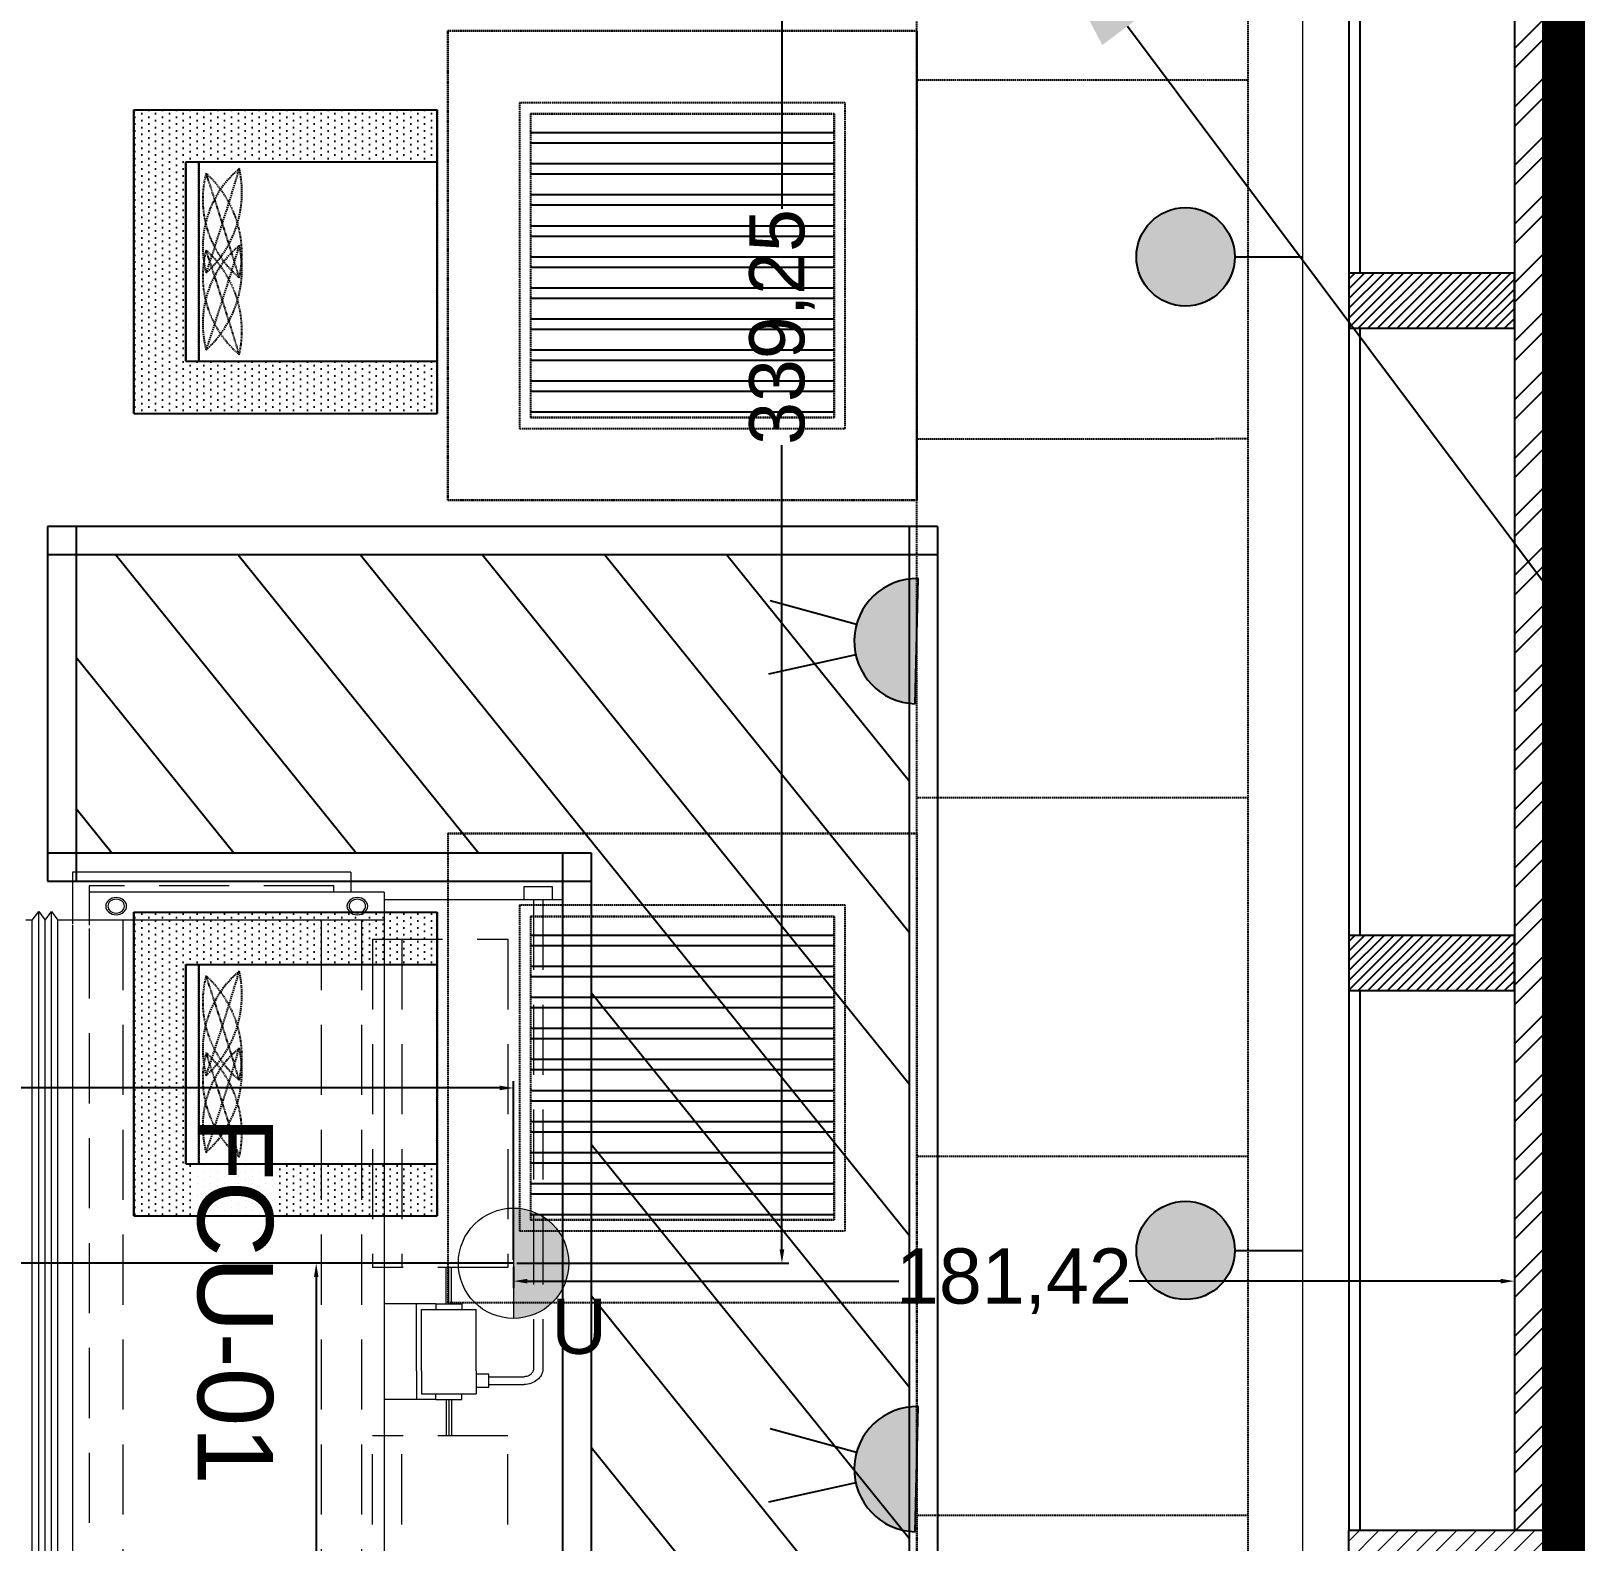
# Model space of a CAD drawing. Extents: x -2975 to 7327, y -1166 to 1029.
# Drawn here: x 906.1 to 1186, y -659.2 to -385.6 of the extents above; entities that cross this region are included whole.
import ezdxf
from ezdxf import colors
from ezdxf.entities.mleader import LeaderData, LeaderLine
from ezdxf.math import Vec2, Vec3

# ---------------------------------------------------------------- set-up
doc = ezdxf.new("R2010")
doc.units = 0
doc.header["$PDMODE"] = 34
for name, pattern in [('13032-XHV-L02-550$0$HIDDEN', [190, 127, -63]), ('XR-Mince$0$Anchor Stor (Ground Floor Plan ) Xref$2$Retail Building ( Ground Floor ) Xref$0$HIDDEN', [0.375, 0.25, -0.125]), ('XR-Mince$0$D2-03-04 PLAN$0$DASHDOT2', [12.7, 6.35, -3.175, 0, -3.175]), ('XR-Mince$0$LOWER LEVEL GROUND FLOOR$0$DASHDOT', [25.4, 12.7, -6.35, 0, -6.35])]:
    doc.linetypes.add(name, pattern=pattern)
for name, color, linetype, lineweight in [('13032-XHV-L02-550$0$H-EQPM', 231, 'Continuous', 20), ('13032-XHV-L02-550$0$H-EQPM-HIDE', 54, '13032-XHV-L02-550$0$HIDDEN', 5), ('E-L-TEXT', 7, 'Continuous', 13), ('H', 7, 'Continuous', 13), ('XR-Mince$0$A-PL-WALL', 8, 'Continuous', 0), ('XR-Mince$0$beam', 8, 'Continuous', 9)]:
    doc.layers.add(name, color=color, linetype=linetype, lineweight=lineweight)
for name, color, linetype in [('E-TEXT-LIGHTING', 7, 'Continuous'), ('fire fighting', 1, 'Continuous'), ('HVAC Duct', 5, 'Continuous'), ('M-FIRE FIGHTING-1.5 INCH', 1, 'Continuous'), ('M-FIRE FIGHTING-2 INCH', 1, 'Continuous'), ('M-HVAC-BLUE', 5, 'Continuous'), ('XR-Mince$0$004-002-APC-LVL-02-ZONE08$0$A-COLS', 8, 'Continuous'), ('XR-Mince$0$ceiling', 149, 'Continuous'), ('XR-Mince$0$D2-03-04 PLAN$0$A-SECT-004L', 8, 'Continuous'), ('XR-Mince$0$fur dashed', 15, 'XR-Mince$0$Anchor Stor (Ground Floor Plan ) Xref$2$Retail Building ( Ground Floor ) Xref$0$HIDDEN'), ('XR-Mince$0$hatch-wall', 8, 'Continuous'), ('XR-Mince$0$lease line', 8, 'Continuous'), ('XR-Mince$0$metal new', 8, 'Continuous'), ('XR-Mince$0$power', 6, 'Continuous')]:
    doc.layers.add(name, color=color, linetype=linetype)
doc.styles.get("Standard").update_dxf_attribs({"font": 'arial.ttf'})
doc.styles.add('XR-Mince$0$Standard', font='arial.ttf')
doc.dimstyles.new('ISO-25', dxfattribs={"dimtxt": 10, "dimasz": 2.5, "dimexe": 1.25, "dimexo": 0.625, "dimtad": 0, "dimtxsty": 'Standard', "dimcen": 2.5, "dimadec": 0, "dimazin": 0, "dimtfac": 1, "dimtix": 1, "dimtmove": 0, "dimatfit": 3, "dimfxl": 1, "dimarcsym": 0})
pattern_1 = [(45, (8569.7315, 20731.4202), (-0.883883476, 0.883883476), [])]
pattern_2 = [(45, (8569.7314, 20611.4202), (-0.883883476, 0.883883476), [])]

# ---------------------------------------------------------------- blocks, each defined once
blk = doc.blocks.new('XR-Mince$0$ghgghjhgj')
at = {"layer": 'XR-Mince$0$fur dashed', "linetype": 'Continuous', "extrusion": (2.0489e-12, -6.47408e-06, 1)}
h = blk.add_hatch(dxfattribs=at)
h.set_pattern_fill('DOTS', color=256, scale=20)
h.set_pattern_definition([(0, (0, 0), (0.625, 1.25), [0, -1.25])])
h.paths.add_polyline_path([(-5542.07, -7423.43), (-5597.07, -7423.43), (-5597.07, -7378.36), (-5587.64, -7378.45), (-5587.64, -7414), (-5551.5, -7414), (-5551.5, -7378.8), (-5542.07, -7378.89)])
h.paths.add_polyline_path([(-5542.07, -7368.43), (-5542.07, -7378.89), (-5551.5, -7378.8), (-5551.5, -7368.43)])
h.paths.add_polyline_path([(-5587.64, -7368.43), (-5587.64, -7378.45), (-5597.07, -7378.36), (-5597.07, -7368.43)])
at = {"layer": 'XR-Mince$0$fur dashed', "ltscale": 2500, "extrusion": (2.0489e-12, -6.47408e-06, 1)}
for p, q in [((-5542.07, -7368.42, 5.05), (-5597.07, -7368.42, 5.05)), ((-5597.07, -7423.42, 5.05), (-5597.07, -7368.42, 5.05)), ((-5587.64, -7413.99, 5.05), (-5587.64, -7368.42, 5.05)), ((-5551.5, -7413.99, 5.05), (-5551.5, -7368.42, 5.05)), ((-5542.07, -7423.42, 5.05), (-5542.07, -7368.42, 5.05)), ((-5551.5, -7413.99, 5.05), (-5587.64, -7413.99, 5.05)), ((-5542.07, -7423.42, 5.05), (-5597.07, -7423.42, 5.05))]:
    blk.add_line(p, q, dxfattribs=at)
at = {"layer": 'XR-Mince$0$fur dashed', "extrusion": (2.0489e-12, -6.47408e-06, 1)}
blk.add_line((-5551.5, -7411.63, 5.05), (-5587.64, -7411.63, 5.05), dxfattribs=at)
at = {"layer": 'XR-Mince$0$fur dashed', "ltscale": 0.02, "extrusion": (2.0489e-12, -6.47408e-06, 1)}
for centre, radius, start, end in [((-5570.97, -7423.45, 5.09), 19.63, 77.3046, 138.0103), ((-5557.04, -7423.45, 5.09), 19.63, 77.3046, 138.0103), ((-5580.84, -7392.45, 5.09), 18.48, 255.1859, 320.129), ((-5406.76, -7939.32, 5.09), 558.4, 106.6394, 108.6755), ((-5566.91, -7392.45, 5.09), 18.48, 255.1859, 320.129), ((-5392.83, -7939.32, 5.09), 558.4, 106.6394, 108.6755)]:
    blk.add_arc(centre, radius, start, end, dxfattribs=at)
blk = doc.blocks.new('XR-Mince$0$fur')
at = {"layer": 'XR-Mince$0$fur dashed'}
h = blk.add_hatch(dxfattribs=at)
h.set_pattern_fill('ANSI32', color=256, scale=15, angle=135)
h.set_pattern_definition([(180, (-10036.6535, -14417.815), (-9e-16, -5.625), []), (180, (-10038.5285, -14415.94), (-9e-16, -5.625), [])])
h.paths.add_polyline_path([(-12573.02, -21547.07), (-12518.02, -21547.07), (-12518.02, -21492.07), (-12573.02, -21492.07)])
h = blk.add_hatch(dxfattribs=at)
h.set_pattern_fill('ANSI32', color=256, scale=15, angle=135)
h.set_pattern_definition([(180, (-10036.6535, -14563.213), (-9e-16, -5.625), []), (180, (-10038.5285, -14561.338), (-9e-16, -5.625), [])])
h.paths.add_polyline_path([(-12573.02, -21692.47), (-12518.02, -21692.47), (-12518.02, -21637.47), (-12573.02, -21637.47)])
at = {"layer": 'XR-Mince$0$fur dashed', "extrusion": (-4.015e-13, 6.47408e-06, 1)}
for p, q in [((-12503.02, -22122.59), (-12503.02, -21160.94)), ((-12503.02, -22122.59), (-12503.02, -21160.94)), ((-12588.01, -21562.07, 0), (-12588.01, -21477.07, 0)), ((-12588.01, -21562.07, 0), (-12588.01, -21477.07, 0)), ((-12588.01, -21477.07, 0), (-12588.01, -21562.07, 0)), ((-12503.01, -21477.07, 0), (-12588.01, -21477.07, 0)), ((-12588.01, -21562.07, 0), (-12588.01, -21477.07, 0)), ((-12588.01, -21562.07, 0), (-12588.01, -21477.07, 0)), ((-12588.01, -21477.07, 0), (-12588.01, -21562.07, 0)), ((-12503.01, -21477.07, 0), (-12588.01, -21477.07, 0)), ((-12588.01, -21562.08, 0), (-12588.01, -21477.08, 0)), ((-12588.01, -21477.08, 0), (-12588.01, -21562.08, 0)), ((-12588.01, -21477.08, 0), (-12503.01, -21477.08, 0)), ((-12588.01, -21562.08, 0), (-12588.01, -21477.08, 0)), ((-12588.01, -21477.08, 0), (-12588.01, -21562.08, 0)), ((-12588.01, -21477.08, 0), (-12503.01, -21477.08, 0)), ((-12503.01, -21562.07, 0), (-12503.01, -21477.07, 0)), ((-12503.01, -21562.07, 0), (-12503.01, -21477.07, 0)), ((-12503.01, -21477.07, 0), (-12503.01, -21562.07, 0)), ((-12503.01, -21562.07, 0), (-12503.01, -21477.07, 0)), ((-12503.01, -21562.07, 0), (-12503.01, -21477.07, 0)), ((-12503.01, -21477.07, 0), (-12503.01, -21562.07, 0)), ((-12503.01, -21477.08, 0), (-12503.01, -21562.08, 0)), ((-12503.01, -21562.08, 0), (-12503.01, -21477.08, 0)), ((-12503.01, -21477.08, 0), (-12503.01, -21562.08, 0)), ((-12503.01, -21477.08, 0), (-12503.01, -21562.08, 0)), ((-12503.01, -21562.08, 0), (-12503.01, -21477.08, 0)), ((-12503.01, -21477.08, 0), (-12503.01, -21562.08, 0)), ((-12573.01, -21492.08, 0), (-12518.01, -21492.08, 0)), ((-12573.01, -21492.08, 0), (-12573.01, -21547.08, 0)), ((-12573.01, -21492.08, 0), (-12518.01, -21492.08, 0)), ((-12573.01, -21492.08, 0), (-12573.01, -21547.08, 0)), ((-12518.01, -21492.08, 0), (-12518.01, -21547.08, 0)), ((-12518.01, -21492.08, 0), (-12518.01, -21547.08, 0)), ((-12518.01, -21547.08, 0), (-12573.01, -21547.08, 0)), ((-12518.01, -21547.08, 0), (-12573.01, -21547.08, 0)), ((-12503.01, -21562.08, 0), (-12588.01, -21562.08, 0)), ((-12503.01, -21562.08, 0), (-12588.01, -21562.08, 0)), ((-12588.02, -21622.47, 0), (-12588.02, -21707.47, 0)), ((-12588.02, -21622.47, 0), (-12588.02, -21707.47, 0)), ((-12588.02, -21622.48, 0), (-12503.02, -21622.48, 0)), ((-12588.02, -21622.48, 0), (-12503.02, -21622.48, 0)), ((-12503.02, -21622.47, 0), (-12503.02, -21707.47, 0)), ((-12503.02, -21622.47, 0), (-12503.02, -21707.47, 0)), ((-12573.02, -21637.48, 0), (-12518.02, -21637.48, 0)), ((-12573.02, -21637.48, 0), (-12573.02, -21692.48, 0)), ((-12573.02, -21637.48, 0), (-12518.02, -21637.48, 0)), ((-12573.02, -21637.48, 0), (-12573.02, -21692.48, 0)), ((-12518.02, -21637.48, 0), (-12518.02, -21692.48, 0)), ((-12518.02, -21637.48, 0), (-12518.02, -21692.48, 0)), ((-12503.02, -21767.47, 0), (-12503.02, -21682.47, 0)), ((-12503.02, -21767.47, 0), (-12503.02, -21682.47, 0)), ((-12503.02, -21682.48, 0), (-12503.02, -21767.48, 0)), ((-12503.02, -21767.48, 0), (-12503.02, -21682.48, 0)), ((-12503.02, -21682.48, 0), (-12503.02, -21767.48, 0)), ((-12503.02, -21682.48, 0), (-12503.02, -21767.48, 0)), ((-12503.02, -21767.48, 0), (-12503.02, -21682.48, 0)), ((-12503.02, -21682.48, 0), (-12503.02, -21767.48, 0)), ((-12518.02, -21692.48, 0), (-12573.02, -21692.48, 0)), ((-12518.02, -21692.48, 0), (-12573.02, -21692.48, 0)), ((-12503.02, -21707.48, 0), (-12588.02, -21707.48, 0)), ((-12503.02, -21707.48, 0), (-12588.02, -21707.48, 0))]:
    blk.add_line(p, q, dxfattribs=at)
at = {"layer": 'XR-Mince$0$fur dashed'}
for p, q in [((-12443.02, -21160.94), (-12443.02, -22122.59)), ((-12502.91, -21485.95, 0), (-12442.92, -21485.94, 0)), ((-12575.01, -21490.08, 0), (-12575.01, -21549.08, 0)), ((-12516.01, -21490.08, 0), (-12575.01, -21490.08, 0)), ((-12516.01, -21549.08, 0), (-12516.01, -21490.08, 0)), ((-12573.01, -21492.08, 0), (-12573.01, -21547.08, 0)), ((-12518.01, -21492.08, 0), (-12573.01, -21492.08, 0)), ((-12518.01, -21547.08, 0), (-12518.01, -21492.08, 0)), ((-12573.01, -21547.08, 0), (-12518.01, -21547.08, 0)), ((-12575.01, -21549.08, 0), (-12516.01, -21549.08, 0)), ((-12502.9, -21550.95, 0), (-12442.9, -21550.94, 0)), ((-12502.88, -21615.95, 0), (-12442.88, -21615.94, 0)), ((-12575.02, -21635.48, 0), (-12575.02, -21694.48, 0)), ((-12516.02, -21635.48, 0), (-12575.02, -21635.48, 0)), ((-12516.02, -21694.48, 0), (-12516.02, -21635.48, 0)), ((-12573.02, -21637.48, 0), (-12573.02, -21692.48, 0)), ((-12518.02, -21637.48, 0), (-12573.02, -21637.48, 0)), ((-12518.02, -21692.48, 0), (-12518.02, -21637.48, 0)), ((-12502.86, -21680.95, 0), (-12442.86, -21680.94, 0)), ((-12573.02, -21692.48, 0), (-12518.02, -21692.48, 0)), ((-12575.02, -21694.48, 0), (-12516.02, -21694.48, 0)), ((-12502.84, -21745.95, 0), (-12442.85, -21745.94, 0))]:
    blk.add_line(p, q, dxfattribs=at)
at = {"layer": 'XR-Mince$0$fur dashed', "extrusion": (-6.47408e-06, 0, 1)}
for p, q in [((-12503.01, -21477.07, 0), (-12588.01, -21477.07, 0)), ((-12588.01, -21562.07, 0), (-12588.01, -21477.07, 0)), ((-12588.01, -21477.07, 0), (-12503.01, -21477.07, 0)), ((-12503.01, -21477.07, 0), (-12588.01, -21477.07, 0)), ((-12588.01, -21562.07, 0), (-12588.01, -21477.07, 0)), ((-12588.01, -21477.07, 0), (-12503.01, -21477.07, 0)), ((-12503.01, -21477.07, 0), (-12503.01, -21562.07, 0)), ((-12503.01, -21477.07, 0), (-12503.01, -21562.07, 0)), ((-12644.93, -21491.36, 0), (-12589.93, -21491.36, 0)), ((-12644.93, -21491.36, 0), (-12644.93, -21546.36, 0)), ((-12644.93, -21491.36, 0), (-12589.93, -21491.36, 0)), ((-12644.93, -21491.36, 0), (-12644.93, -21546.36, 0)), ((-12589.93, -21491.36, 0), (-12589.93, -21546.36, 0)), ((-12589.93, -21491.36, 0), (-12589.93, -21546.36, 0)), ((-12635.5, -21500.78, 0), (-12635.5, -21536.93, 0)), ((-12635.5, -21500.78, 0), (-12589.93, -21500.78, 0)), ((-12635.5, -21500.78, 0), (-12635.5, -21536.93, 0)), ((-12635.5, -21500.78, 0), (-12589.93, -21500.78, 0)), ((-12633.14, -21500.78, 0), (-12633.14, -21536.93, 0)), ((-12633.14, -21500.78, 0), (-12633.14, -21536.93, 0)), ((-12635.5, -21536.93, 0), (-12589.93, -21536.93, 0)), ((-12635.5, -21536.93, 0), (-12589.93, -21536.93, 0)), ((-12644.93, -21546.36, 0), (-12589.93, -21546.36, 0)), ((-12644.93, -21546.36, 0), (-12589.93, -21546.36, 0)), ((-12503.02, -21562.07, 0), (-12588.02, -21562.07, 0)), ((-12503.02, -21562.07, 0), (-12588.02, -21562.07, 0)), ((-12588.02, -21562.07, 0), (-12503.02, -21562.07, 0)), ((-12503.02, -21562.07, 0), (-12588.02, -21562.07, 0)), ((-12503.02, -21562.07, 0), (-12588.02, -21562.07, 0)), ((-12588.02, -21562.07, 0), (-12503.02, -21562.07, 0)), ((-12503.01, -21562.07, 0), (-12588.01, -21562.07, 0)), ((-12588.01, -21562.07, 0), (-12503.01, -21562.07, 0)), ((-12503.01, -21562.07, 0), (-12588.01, -21562.07, 0)), ((-12588.01, -21562.07, 0), (-12503.01, -21562.07, 0)), ((-12503.02, -21622.47, 0), (-12588.02, -21622.47, 0)), ((-12588.02, -21622.47, 0), (-12503.02, -21622.47, 0)), ((-12503.02, -21622.47, 0), (-12588.02, -21622.47, 0)), ((-12588.02, -21622.47, 0), (-12503.02, -21622.47, 0)), ((-12644.94, -21636.75, 0), (-12589.94, -21636.75, 0)), ((-12644.94, -21636.75, 0), (-12644.94, -21691.75, 0)), ((-12644.94, -21636.75, 0), (-12589.94, -21636.75, 0)), ((-12644.94, -21636.75, 0), (-12644.94, -21691.75, 0)), ((-12589.94, -21636.75, 0), (-12589.94, -21691.75, 0)), ((-12589.94, -21636.75, 0), (-12589.94, -21691.75, 0)), ((-12635.51, -21646.18, 0), (-12635.51, -21682.33, 0)), ((-12635.51, -21646.18, 0), (-12589.94, -21646.18, 0)), ((-12635.51, -21646.18, 0), (-12635.51, -21682.33, 0)), ((-12635.51, -21646.18, 0), (-12589.94, -21646.18, 0)), ((-12633.15, -21646.18, 0), (-12633.15, -21682.33, 0)), ((-12633.15, -21646.18, 0), (-12633.15, -21682.33, 0)), ((-12635.51, -21682.33, 0), (-12589.94, -21682.33, 0)), ((-12635.51, -21682.33, 0), (-12589.94, -21682.33, 0)), ((-12503.02, -21682.47, 0), (-12503.02, -21767.47, 0)), ((-12503.02, -21682.47, 0), (-12503.02, -21767.47, 0)), ((-12644.94, -21691.75, 0), (-12589.94, -21691.75, 0)), ((-12644.94, -21691.75, 0), (-12589.94, -21691.75, 0))]:
    blk.add_line(p, q, dxfattribs=at)
at = {"layer": 'XR-Mince$0$fur dashed'}
blk.add_lwpolyline([(-12433.02, -21160.94), (-12443.02, -21160.94), (-12443.02, -22122.59)], dxfattribs=at)
at = {"layer": 'XR-Mince$0$fur dashed', "elevation": 0}
for points in [[(-12502.91, -21485.95), (-12442.92, -21485.94)], [(-12502.9, -21550.95), (-12442.9, -21550.94)], [(-12502.88, -21615.95), (-12442.88, -21615.94)], [(-12502.86, -21680.95), (-12442.86, -21680.94)], [(-12502.84, -21745.95), (-12442.85, -21745.94)]]:
    blk.add_lwpolyline(points, dxfattribs=at)
for points in [[(-12575.01, -21490.08), (-12575.01, -21549.08), (-12516.01, -21549.08), (-12516.01, -21490.08)], [(-12573.01, -21492.08), (-12573.01, -21547.08), (-12518.01, -21547.08), (-12518.01, -21492.08)], [(-12575.02, -21635.48), (-12575.02, -21694.48), (-12516.02, -21694.48), (-12516.02, -21635.48)], [(-12573.02, -21637.48), (-12573.02, -21692.48), (-12518.02, -21692.48), (-12518.02, -21637.48)]]:
    blk.add_lwpolyline(points, close=True, dxfattribs=at)
at = {"layer": 'XR-Mince$0$fur dashed', "extrusion": (-6.47408e-06, 0, 1)}
for centre, radius, start, end in [((-12613.96, -21516.2, 0.08), 18.48, 129.8711, 194.8142), ((-12613.96, -21516.2, 0.08), 18.48, 129.8711, 194.8142), ((-12644.96, -21506.33, 0.08), 19.63, 311.9897, 12.6955), ((-13160.82, -21342.12, 0.08), 558.4, 341.3245, 343.3607), ((-12644.96, -21506.33, 0.08), 19.63, 311.9897, 12.6955), ((-13160.82, -21342.12, 0.08), 558.4, 341.3245, 343.3607), ((-12613.96, -21530.12, 0.08), 18.48, 129.8711, 194.8142), ((-12613.96, -21530.12, 0.08), 18.48, 129.8711, 194.8142), ((-12644.96, -21520.26, 0.08), 19.63, 311.9897, 12.6955), ((-13160.82, -21356.05, 0.08), 558.4, 341.3245, 343.3607), ((-12644.96, -21520.26, 0.08), 19.63, 311.9897, 12.6955), ((-13160.82, -21356.05, 0.08), 558.4, 341.3245, 343.3607), ((-12613.97, -21661.59, 0.08), 18.48, 129.8711, 194.8142), ((-12613.97, -21661.59, 0.08), 18.48, 129.8711, 194.8142), ((-12644.97, -21651.72, 0.08), 19.63, 311.9897, 12.6955), ((-13160.83, -21487.52, 0.08), 558.4, 341.3245, 343.3607), ((-12644.97, -21651.72, 0.08), 19.63, 311.9897, 12.6955), ((-13160.83, -21487.52, 0.08), 558.4, 341.3245, 343.3607), ((-12613.97, -21675.52, 0.08), 18.48, 129.8711, 194.8142), ((-12613.97, -21675.52, 0.08), 18.48, 129.8711, 194.8142), ((-12644.97, -21665.65, 0.08), 19.63, 311.9897, 12.6955), ((-13160.83, -21501.45, 0.08), 558.4, 341.3245, 343.3607), ((-12644.97, -21665.65, 0.08), 19.63, 311.9897, 12.6955), ((-13160.83, -21501.45, 0.08), 558.4, 341.3245, 343.3607)]:
    blk.add_arc(centre, radius, start, end, dxfattribs=at)
at = {"layer": 'XR-Mince$0$fur dashed', "rotation": 270}
for p in [(-5221.52, -27088.43, -5.05), (-5221.52, -27233.82, -5.05)]:
    blk.add_blockref('XR-Mince$0$ghgghjhgj', p, dxfattribs=at)
blk = doc.blocks.new('XR-Mince$0$power')
at = {"layer": 'XR-Mince$0$power'}
h = blk.add_hatch(color=256, dxfattribs=at)
h.dxf.hatch_style = 1
h.set_gradient(color1=(0, 0, 255), one_color=1, tint=1)
edge = h.paths.add_edge_path()
edge.add_ellipse((2545.7, -21518), major_axis=(-6.3, -6.3), ratio=1, start_angle=0, end_angle=360, ccw=False)
at = {"layer": 'XR-Mince$0$power', "linetype": 'Continuous'}
h = blk.add_hatch(color=256, dxfattribs=at)
h.dxf.hatch_style = 1
edge = h.paths.add_edge_path()
edge.add_arc((2496.98, -21587.63), 11.34, 88.5608, 268.5608)
edge.add_line((2496.69, -21598.97), (2497.26, -21576.29))
h = blk.add_hatch(color=256, dxfattribs=at)
h.dxf.hatch_style = 1
h.paths.add_polyline_path([(2497.26, -21576.29, 1), (2496.69, -21598.97)])
h = blk.add_hatch(color=256, dxfattribs=at)
h.dxf.hatch_style = 1
h.paths.add_polyline_path([(2497.26, -21576.29, 1), (2496.69, -21598.97)])
at = {"layer": 'XR-Mince$0$power'}
h = blk.add_hatch(color=256, dxfattribs=at)
h.dxf.hatch_style = 1
h.set_gradient(color1=(0, 0, 255), one_color=1, tint=1)
edge = h.paths.add_edge_path()
edge.add_ellipse((2545.7, -21698), major_axis=(-6.3, -6.3), ratio=1, start_angle=0, end_angle=360, ccw=False)
at = {"layer": 'XR-Mince$0$power', "linetype": 'Continuous'}
h = blk.add_hatch(color=256, dxfattribs=at)
h.dxf.hatch_style = 1
edge = h.paths.add_edge_path()
edge.add_arc((2496.98, -21737.63), 11.34, 88.5608, 268.5608)
edge.add_line((2496.69, -21748.97), (2497.26, -21726.29))
h = blk.add_hatch(color=256, dxfattribs=at)
h.dxf.hatch_style = 1
h.paths.add_polyline_path([(2497.26, -21726.29, 1), (2496.69, -21748.97)])
h = blk.add_hatch(color=256, dxfattribs=at)
h.dxf.hatch_style = 1
h.paths.add_polyline_path([(2497.26, -21726.29, 1), (2496.69, -21748.97)])
at = {"layer": 'XR-Mince$0$power', "ltscale": 5}
for p, q in [((2554.61, -21518), (2566.98, -21518)), ((2554.61, -21698), (2566.98, -21698))]:
    blk.add_line(p, q, dxfattribs=at)
at = {"layer": 'XR-Mince$0$power'}
for p, q in [((2496.69, -21598.97), (2497.26, -21576.29)), ((2486.05, -21584.61), (2470.43, -21580.3)), ((2485.91, -21590.1), (2470.1, -21593.62)), ((2496.69, -21748.97), (2497.26, -21726.29)), ((2486.05, -21734.61), (2470.43, -21730.3)), ((2485.91, -21740.1), (2470.1, -21743.62))]:
    blk.add_line(p, q, dxfattribs=at)
for centre in [(2496.98, -21587.63), (2496.98, -21737.63)]:
    blk.add_arc(centre, 11.34, 88.5608, 268.5608, dxfattribs=at)
at = {"layer": 'XR-Mince$0$power', "ltscale": 5, "extrusion": (0, 0, -1)}
for centre in [(2545.7, -21518), (2545.7, -21698)]:
    blk.add_ellipse(centre, major_axis=(-6.3, -6.3), ratio=1, start_param=3.926991, end_param=10.210176, dxfattribs=at)
blk = doc.blocks.new('A$C1A5F48AB')
at = {"layer": '13032-XHV-L02-550$0$H-EQPM', "color": 7}
for p, q in [((-11304.3, -7759.8), (-9794.4, -7759.8)), ((-9794.4, -7816.9), (-9794.4, -7759.8)), ((-9803.8, -7786.5), (-11391.1, -7786.5)), ((-9707.6, -7786.5), (-9801.8, -7786.5)), ((-9707.6, -8290.9), (-9707.6, -7786.5)), ((-9744.1, -7816.9), (-9803.8, -7816.9)), ((-9794.4, -8351.6), (-9794.4, -7816.9)), ((-9744.1, -8351.6), (-9744.1, -7816.9)), ((-9707.6, -8290.9), (-9744.1, -8290.9)), ((-9744.1, -8351.6), (-11354.5, -8351.6)), ((-9757.8, -8674.8), (-9757.8, -8351.6)), ((-9734.4, -8604.6), (-9757.8, -8604.6)), ((-9734.4, -8656.4), (-9734.4, -8604.6)), ((-9757.8, -8674.8), (-11340.8, -8674.8)), ((-9757.8, -8656.4), (-9734.4, -8656.4))]:
    blk.add_line(p, q, dxfattribs=at)
at = {"layer": '13032-XHV-L02-550$0$H-EQPM', "color": 7, "extrusion": (0, 0, -1)}
for centre, major_axis, start_param, end_param in [((-9769.3, -7865.7), (0, -18.9), 4.712389, 10.995574), ((-9769.3, -7865.7), (0, -15), 4.712389, 10.995574), ((-9769.3, -8302.8), (0, -18.9), -1.570796, 4.712389), ((-9769.3, -8302.8), (0, -15), 4.712389, 10.995574)]:
    blk.add_ellipse(centre, major_axis=major_axis, ratio=0.82762, start_param=start_param, end_param=end_param, dxfattribs=at)
at = {"layer": '13032-XHV-L02-550$0$H-EQPM-HIDE', "color": 7, "linetype": 'Continuous'}
for p, q in [((-11319.5, -7725.2), (-9779.2, -7725.2)), ((-11304.3, -7713.7), (-9794.4, -7713.7)), ((-9794.4, -7713.7), (-9794.4, -7702.1)), ((-9794.4, -7713.7), (-9779.2, -7725.2)), ((-9779.2, -7725.2), (-9794.4, -7736.7)), ((-11319.5, -7748.3), (-9779.2, -7748.3)), ((-11304.3, -7736.7), (-9794.4, -7736.7)), ((-9794.4, -7736.7), (-9779.2, -7748.3)), ((-9779.2, -7748.3), (-9794.4, -7759.8))]:
    blk.add_line(p, q, dxfattribs=at)
at = {"layer": '13032-XHV-L02-550$0$H-EQPM-HIDE', "color": 7, "linetype": '13032-XHV-L02-550$0$HIDDEN'}
for p, q in [((-9809.6, -7816.9), (-11283.9, -7816.9)), ((-9732.7, -7816.9), (-9744.1, -7816.9)), ((-9732.7, -8260.5), (-9732.7, -7816.9)), ((-9794.4, -7877.7), (-11304.3, -7877.7)), ((-9794.4, -8237.1), (-11304.3, -8237.1)), ((-9744.1, -8260.5), (-9732.7, -8260.5)), ((-9794.4, -8310.6), (-11304.3, -8310.6)), ((-11269.4, -8330.2), (-10729, -8330.2)), ((-10729, -8575.6), (-10729, -8330.2)), ((-10423.7, -8575.6), (-10423.7, -8330.2)), ((-9829.3, -8330.2), (-10423.7, -8330.2)), ((-9829.3, -8330.2), (-9829.3, -8575.6)), ((-10663.1, -8445.1), (-10663.1, -8351.6)), ((-10489.6, -8445.1), (-10489.6, -8351.6)), ((-11269.4, -8383.2), (-10729, -8383.2)), ((-9829.3, -8383.2), (-10423.7, -8383.2)), ((-10611, -8410), (-10663.1, -8410)), ((-10652.7, -8419.2), (-10652.7, -8518.1)), ((-10611, -8419.2), (-10652.7, -8419.2)), ((-10611, -8410), (-10489.6, -8410)), ((-10611, -8419.2), (-10500, -8419.2)), ((-10500, -8419.2), (-10500, -8518.1)), ((-10663.1, -8445.1), (-10663.1, -8492.3)), ((-10663.1, -8445.1), (-10652.7, -8445.1)), ((-10489.6, -8445.1), (-10500, -8445.1)), ((-10489.6, -8445.1), (-10489.6, -8492.3)), ((-10663.1, -8463.9), (-10729, -8463.9)), ((-10663.1, -8468.7), (-10729, -8468.7)), ((-10663.1, -8473.5), (-10729, -8473.5)), ((-10489.6, -8463.9), (-10423.7, -8463.9)), ((-10489.6, -8468.7), (-10423.7, -8468.7)), ((-10489.6, -8473.5), (-10423.7, -8473.5)), ((-10663.1, -8492.3), (-10652.7, -8492.3)), ((-10489.6, -8492.3), (-10500, -8492.3)), ((-10611, -8518.1), (-10652.7, -8518.1)), ((-10640.5, -8518.1), (-10640.5, -8541.3)), ((-10617.2, -8541.3), (-10617.2, -8518.1)), ((-10611, -8518.1), (-10500, -8518.1)), ((-10640.5, -8541.3), (-10617.2, -8541.3)), ((-10635.9, -8541.3), (-10635.9, -8605)), ((-10621.8, -8541.3), (-10621.8, -8605)), ((-11269.4, -8575.6), (-10729, -8575.6)), ((-9829.3, -8575.6), (-10423.7, -8575.6)), ((-9757.8, -8622), (-10607.7, -8622)), ((-9757.8, -8639), (-10607.7, -8639))]:
    blk.add_line(p, q, dxfattribs=at)
at = {"layer": '13032-XHV-L02-550$0$H-EQPM-HIDE', "color": 7, "linetype": '13032-XHV-L02-550$0$HIDDEN', "extrusion": (0, 0, -1)}
for major_axis in [(0, 34), (0, 17)]:
    blk.add_ellipse((-10607.7, -8605), major_axis=major_axis, ratio=0.82762, start_param=3.141593, end_param=4.712389, dxfattribs=at)
blk = doc.blocks.new('upright')
at = {"layer": 'E-L-TEXT', "lineweight": 13}
h = blk.add_hatch(color=1, dxfattribs=at)
h.dxf.hatch_style = 1
h.set_gradient(color1=(255, 255, 0), color2=(255, 0, 0), tint=1, name='CYLINDER')
h.paths.add_polyline_path([(-33011550.8, 36709773.7), (-33011550.8, 36709573.7, 0.414214), (-33011450.8, 36709673.7, 0.414214)])
at = {"layer": 'E-L-TEXT', "color": 2, "lineweight": 13}
blk.add_line((-33011550.8, 36709773.7), (-33011550.8, 36709573.7), dxfattribs=at)
at = {"layer": 'E-L-TEXT', "color": 1, "lineweight": 13}
blk.add_circle((-33011550.8, 36709673.7), 100, dxfattribs=at)
at = {"color": 3}
blk.add_text('U', height=100, dxfattribs=at).set_placement((-33011482.3, 36709509.5))
blk = doc.blocks.new('*D129')
at = {"layer": 'Defpoints', "color": 0, "transparency": 16777216}
for p in [(957.85, -608.91), (993.61, -608.91), (993.61, -948.16)]:
    blk.add_point(p, dxfattribs=at)
at = {"layer": 'M-FIRE FIGHTING-2 INCH', "color": 0, "lineweight": -2, "transparency": 16777216}
for p, q in [((992.99, -608.91), (956.6, -608.91)), ((957.85, -611.41), (957.85, -757.12)), ((957.85, -945.66), (957.85, -799.95)), ((992.99, -948.16), (956.6, -948.16))]:
    blk.add_line(p, q, dxfattribs=at)
at = {"layer": 'M-FIRE FIGHTING-2 INCH', "color": 0, "transparency": 16777216}
for points in [[(957.44, -611.41), (958.27, -611.41), (957.85, -608.91)], [(957.44, -945.66), (958.27, -945.66), (957.85, -948.16)]]:
    blk.add_solid(points, dxfattribs=at)
at = {"layer": 'M-FIRE FIGHTING-2 INCH', "color": 0, "transparency": 16777216, "insert": (957.85, -778.54), "char_height": 10, "attachment_point": 5, "rotation": 90}
blk.add_mtext('339,25', dxfattribs=at)
blk = doc.blocks.new('*D139')
at = {"layer": 'Defpoints', "color": 0, "transparency": 16777216}
for p in [(993.61, -608.91), (1175.03, -608.91), (1175.03, -612.15)]:
    blk.add_point(p, dxfattribs=at)
at = {"layer": 'M-FIRE FIGHTING-2 INCH', "color": 0, "lineweight": -2, "transparency": 16777216}
for p, q in [((993.61, -609.54), (993.61, -613.4)), ((1175.03, -609.54), (1175.03, -613.4)), ((996.11, -612.15), (1063.46, -612.15)), ((1172.53, -612.15), (1105.18, -612.15))]:
    blk.add_line(p, q, dxfattribs=at)
at = {"layer": 'M-FIRE FIGHTING-2 INCH', "color": 0, "transparency": 16777216}
for points in [[(996.11, -611.73), (996.11, -612.57), (993.61, -612.15)], [(1172.53, -611.73), (1172.53, -612.57), (1175.03, -612.15)]]:
    blk.add_solid(points, dxfattribs=at)
at = {"layer": 'M-FIRE FIGHTING-2 INCH', "color": 0, "transparency": 16777216, "insert": (1084.32, -612.15), "char_height": 10, "attachment_point": 5}
blk.add_mtext('181,42', dxfattribs=at)
blk = doc.blocks.new('*D140')
at = {"layer": 'Defpoints', "color": 0, "transparency": 16777216}
for p in [(993.61, -577.15), (685.73, -608.91), (993.61, -608.91)]:
    blk.add_point(p, dxfattribs=at)
at = {"layer": 'M-FIRE FIGHTING-2 INCH', "color": 0, "lineweight": -2, "transparency": 16777216}
for p, q in [((685.73, -608.29), (685.73, -575.9)), ((993.61, -608.29), (993.61, -575.9)), ((688.23, -577.15), (818.28, -577.15)), ((991.11, -577.15), (861.06, -577.15))]:
    blk.add_line(p, q, dxfattribs=at)
at = {"layer": 'M-FIRE FIGHTING-2 INCH', "color": 0, "transparency": 16777216}
for points in [[(688.23, -576.74), (688.23, -577.57), (685.73, -577.15)], [(991.11, -576.74), (991.11, -577.57), (993.61, -577.15)]]:
    blk.add_solid(points, dxfattribs=at)
at = {"layer": 'M-FIRE FIGHTING-2 INCH', "color": 0, "transparency": 16777216, "insert": (839.67, -577.15), "char_height": 10, "attachment_point": 5}
blk.add_mtext('307,88', dxfattribs=at)
blk = doc.blocks.new('*D144')
at = {"layer": 'Defpoints', "color": 0, "transparency": 16777216}
for p in [(1037.46, -269.66), (993.61, -608.91), (1042.27, -608.91)]:
    blk.add_point(p, dxfattribs=at)
at = {"layer": 'M-FIRE FIGHTING-2 INCH', "color": 0, "lineweight": -2, "transparency": 16777216}
for p, q in [((1038.08, -269.66), (1043.52, -269.66)), ((1042.27, -272.16), (1042.27, -417.87)), ((1042.27, -606.41), (1042.27, -460.7)), ((994.24, -608.91), (1043.52, -608.91))]:
    blk.add_line(p, q, dxfattribs=at)
at = {"layer": 'M-FIRE FIGHTING-2 INCH', "color": 0, "transparency": 16777216}
for points in [[(1041.85, -272.16), (1042.69, -272.16), (1042.27, -269.66)], [(1041.85, -606.41), (1042.69, -606.41), (1042.27, -608.91)]]:
    blk.add_solid(points, dxfattribs=at)
at = {"layer": 'M-FIRE FIGHTING-2 INCH', "color": 0, "transparency": 16777216, "insert": (1042.27, -439.29), "char_height": 10, "attachment_point": 5, "rotation": 90}
blk.add_mtext('339,25', dxfattribs=at)
blk = doc.blocks.new('pf')
at = {"layer": 'HVAC Duct', "color": 2}
for p, q in [((430.5642, -31.7779), (430.5642, -29.9061)), ((430.5642, -29.9061), (431.3103, -29.9061)), ((430.6242, -31.7779), (430.6242, -29.9061)), ((431.2503, -29.9061), (431.2503, -31.0491)), ((431.3103, -29.9061), (431.3103, -31.0491)), ((433.2251, -29.9061), (433.2251, -31.0491)), ((433.2251, -29.9061), (433.9713, -29.9061)), ((433.2851, -29.9061), (433.2851, -31.0491)), ((433.9113, -31.7779), (433.9113, -29.9061)), ((433.9713, -31.7779), (433.9713, -29.9061)), ((430.5642, -29.9661), (431.3103, -29.9661)), ((430.839, -29.9661), (431.2503, -30.298)), ((431.1575, -29.9661), (431.2503, -30.041)), ((433.2251, -29.9661), (433.9113, -29.9661)), ((433.3869, -29.9661), (433.9113, -30.3892)), ((433.7054, -29.9661), (433.9113, -30.1322)), ((430.6242, -30.0498), (431.2503, -30.555)), ((433.2851, -30.141), (433.9113, -30.6462)), ((430.6242, -30.3068), (431.2503, -30.812)), ((433.2851, -30.3979), (433.9113, -30.9031)), ((430.6242, -30.5638), (432.0546, -31.7179)), ((433.2851, -30.6549), (433.9113, -31.1601)), ((430.6242, -30.8207), (431.7361, -31.7179)), ((433.2851, -30.9119), (433.9113, -31.4171)), ((431.2503, -30.9891), (433.2851, -30.9891)), ((431.2503, -31.0491), (433.2851, -31.0491)), ((431.5442, -31.0491), (432.3731, -31.7179)), ((431.8627, -31.0491), (432.6915, -31.7179)), ((432.1812, -31.0491), (433.01, -31.7179)), ((432.4997, -31.0491), (433.3285, -31.7179)), ((432.8182, -31.0491), (433.647, -31.7179)), ((433.1367, -31.0491), (433.9113, -31.6741)), ((430.6242, -31.0777), (431.4176, -31.7179)), ((430.6242, -31.3347), (431.0991, -31.7179)), ((430.5642, -31.7179), (433.9713, -31.7179)), ((430.5642, -31.7779), (433.9713, -31.7779))]:
    blk.add_line(p, q, dxfattribs=at)
blk = doc.blocks.new('XR-Mince')
at = {"layer": 'XR-Mince$0$beam'}
h = blk.add_hatch(dxfattribs=at)
h.set_pattern_fill('ANSI31', color=256, scale=20)
h.set_pattern_definition([(45, (8569.7315, 21091.4202), (-1.76776695, 1.76776695), [])])
h.paths.add_polyline_path([(1145.03, -737.29), (1145.03, -657.29), (1225.03, -657.29), (1225.03, -737.29)])
at = {"layer": 'XR-Mince$0$hatch-wall', "ltscale": 100}
h = blk.add_hatch(dxfattribs=at)
h.set_pattern_fill('ANSI32', color=256, scale=20, style=0)
h.set_pattern_definition([(45, (8569.7315, 21091.42), (-5.3033009, 5.3033009), []), (45, (8573.267, 21091.42), (-5.3033009, 5.3033009), [])])
h.paths.add_polyline_path([(1175.03, 352.71), (1175.03, -657.29), (1195.03, -657.29), (1195.03, 352.71)])
at = {"layer": 'XR-Mince$0$metal new', "linetype": 'Continuous'}
h = blk.add_hatch(dxfattribs=at)
h.set_pattern_fill('ANSI31', color=256, scale=10)
h.set_pattern_definition(pattern_1)
h.paths.add_polyline_path([(1175.03, -429.52), (1145.03, -429.52), (1145.03, -439.52), (1175.03, -439.52)])
h = blk.add_hatch(dxfattribs=at)
h.set_pattern_fill('ANSI31', color=256, scale=10)
h.set_pattern_definition(pattern_1)
h.paths.add_polyline_path([(1175.03, -429.52), (1145.03, -429.52), (1145.03, -439.52), (1175.03, -439.52)])
h = blk.add_hatch(dxfattribs=at)
h.set_pattern_fill('ANSI31', color=256, scale=10)
h.set_pattern_definition(pattern_2)
h.paths.add_polyline_path([(1175.03, -549.52), (1145.03, -549.52), (1145.03, -559.52), (1175.03, -559.52)])
h = blk.add_hatch(dxfattribs=at)
h.set_pattern_fill('ANSI31', color=256, scale=10)
h.set_pattern_definition(pattern_2)
h.paths.add_polyline_path([(1175.03, -549.52), (1145.03, -549.52), (1145.03, -559.52), (1175.03, -559.52)])
at = {"layer": 'XR-Mince$0$004-002-APC-LVL-02-ZONE08$0$A-COLS'}
blk.add_lwpolyline([(1145.03, -737.29), (1145.03, -657.29), (1225.03, -657.29), (1225.03, -737.29)], close=True, dxfattribs=at)
blk.add_lwpolyline([(1145.03, -737.29), (1145.03, -657.29), (1225.03, -657.29), (1225.03, -737.29)], close=True, dxfattribs=at)
at = {"layer": 'XR-Mince$0$A-PL-WALL'}
blk.add_line((1136.71, -1031.17), (1136.71, -69.52), dxfattribs=at)
blk.add_lwpolyline([(1145.03, -1031.17), (1145.03, -69.52)], dxfattribs=at)
at = {"layer": 'XR-Mince$0$D2-03-04 PLAN$0$A-SECT-004L', "linetype": 'XR-Mince$0$D2-03-04 PLAN$0$DASHDOT2', "ltscale": 0.25}
blk.add_line((1185.03, -1117.79), (1185.03, 837.71), dxfattribs=at)
at = {"layer": 'XR-Mince$0$D2-03-04 PLAN$0$A-SECT-004L', "ltscale": 0.25}
blk.add_line((1175.03, 352.71), (1175.03, -657.29), dxfattribs=at)
blk.add_line((1175.03, 352.71), (1175.03, -657.29), dxfattribs=at)
at = {"layer": 'XR-Mince$0$lease line', "linetype": 'XR-Mince$0$LOWER LEVEL GROUND FLOOR$0$DASHDOT', "ltscale": 0.5, "const_width": 10}
blk.add_lwpolyline([(-83.78, -1117.79), (-83.78, -352.29), (-74.97, -352.29), (-74.97, 937.71), (846.03, 937.71), (846.53, 894.31), (1185.03, 894.72), (1185.03, -1117.79), (-83.78, -1117.79)], dxfattribs=at)
at = {"layer": 'XR-Mince$0$metal new', "linetype": 'Continuous'}
for points in [[(1145.03, -319.52), (1145.03, -429.52)], [(1147.03, -319.52), (1147.03, -429.52)], [(1175.03, -429.52), (1145.03, -429.52), (1145.03, -439.52), (1175.03, -439.52)], [(1175.03, -429.52), (1145.03, -429.52), (1145.03, -439.52), (1175.03, -439.52)], [(1175.03, -439.52), (1175.03, -429.52)], [(1145.03, -439.52), (1145.03, -549.52)], [(1147.03, -439.52), (1147.03, -549.52)], [(1175.03, -549.52), (1145.03, -549.52), (1145.03, -559.52), (1175.03, -559.52)], [(1175.03, -549.52), (1145.03, -549.52), (1145.03, -559.52), (1175.03, -559.52)], [(1175.03, -559.52), (1175.03, -549.52)], [(1145.03, -559.52), (1145.03, -657.29)], [(1147.03, -559.52), (1147.03, -657.29)]]:
    blk.add_lwpolyline(points, dxfattribs=at)
at = {"layer": 'XR-Mince$0$fur dashed', "linetype": 'Continuous'}
blk.add_blockref('XR-Mince$0$fur', (13569.73, 21091.42), dxfattribs=at)
at = {"layer": 'XR-Mince$0$power', "linetype": 'Continuous'}
blk.add_blockref('XR-Mince$0$power', (-1430.27, 21091.42), dxfattribs=at)
at = {"layer": 'XR-Mince$0$ceiling', "color": 5}
ml = blk.add_multileader_mtext('Standard', dxfattribs=at)
ml.set_content('', color=5, style='XR-Mince$0$Standard')
ml.set_leader_properties()
ml.build(insert=Vec2(0, 0))
ml.multileader.update_dxf_attribs({"arrow_head_size": 35})
ctx = ml.context
ctx.base_point, ctx.char_height, ctx.arrow_head_size, ctx.landing_gap_size, ctx.plane_origin = Vec3(1434.38, -504.76), 5.6, 35, 2.8, Vec3(1083.96, -289.12)
notes = []
notes.append((ctx, [(0, (1, 1, 0), (1194.76, -504.76), (1, 0), 239.62, [(0, [(1083.96, -356.75)], 0, [])])]))
ctx.mtext.insert, ctx.mtext.flow_direction = Vec3(1437.18, -501.96), 5
for ctx, leaders in notes:
    for number, flags, end, landing, length, lines in leaders:
        leader = LeaderData()
        leader.index, (leader.has_last_leader_line, leader.has_dogleg_vector, leader.attachment_direction) = number, flags
        leader.last_leader_point, leader.dogleg_vector, leader.dogleg_length = Vec3(end), Vec3(landing), length
        for number, points, colour, breaks in lines:
            line = LeaderLine()
            line.index, line.vertices, line.color, line.breaks = number, Vec3.list(points), colors.encode_raw_color(colour), breaks
            leader.lines.append(line)
        ctx.leaders.append(leader)

msp = doc.modelspace()

# ---------------------------------------------------------------- block references
at = {"layer": 'E-TEXT-LIGHTING'}
msp.add_blockref('XR-Mince', (0, 0), dxfattribs=at)

# ---------------------------------------------------------------- next in the draw order: linework, layer by layer
at = {"layer": 'M-FIRE FIGHTING-1.5 INCH'}
for q in [(558.667, -608.911, 0), (776.139, -608.911, 0)]:
    msp.add_line((993.61, -608.911), q, dxfattribs=at)

# ---------------------------------------------------------------- next in the draw order: block references
at = {"layer": 'fire fighting', "color": 1, "lineweight": 13, "xscale": 0.1, "yscale": 0.1, "zscale": 0.1}
msp.add_blockref('upright', (3302148.695, -3671576.276), dxfattribs=at)
at = {"layer": 'H', "color": 3, "linetype": 'Continuous', "xscale": 0.1, "yscale": 0.1, "zscale": 0.1, "rotation": 90}
msp.add_blockref('A$C1A5F48AB', (135.027, 432.714), dxfattribs=at)
at = {"layer": 'M-HVAC-BLUE', "xscale": -86.18239858312988, "yscale": 86.18239858312988, "zscale": 86.18239858312688, "rotation": 90}
msp.add_blockref('pf', (-1668.208, 36631.651), dxfattribs=at)

# ---------------------------------------------------------------- next in the draw order: texts
at = {"layer": 'M-HVAC-BLUE', "color": 3, "linetype": 'Continuous'}
msp.add_text('FCU-01', height=13.6597, rotation=270, dxfattribs=at).set_placement((936.371, -582.27))

# ---------------------------------------------------------------- next in the draw order: dimensions: what is measured, and where the dimension line sits
at = {"layer": 'M-FIRE FIGHTING-2 INCH', "color": 32, "true_color": 0xcd6928}
for base, p1, picture, middle in [((1042.269, -608.911), (1037.459, -269.661), '*D144', (1042.269, -439.286)), ((957.852, -608.911), (993.61, -948.161), '*D129', (957.852, -778.536))]:
    dim = msp.add_linear_dim(base=base, p1=p1, p2=(993.61, -608.911), angle=90, dimstyle='ISO-25', dxfattribs=at)
    dim.commit()
    dim.dimension.update_dxf_attribs({"geometry": picture, "text_midpoint": middle})
for base, p1, p2, picture, middle in [((993.61, -577.154), (685.73, -608.911), (993.61, -608.911), '*D140', (839.67, -577.154)), ((1175.027, -612.151), (993.61, -608.911), (1175.027, -608.911), '*D139', (1084.319, -612.151))]:
    dim = msp.add_linear_dim(base=base, p1=p1, p2=p2, dimstyle='ISO-25', dxfattribs=at)
    dim.commit()
    dim.dimension.update_dxf_attribs({"geometry": picture, "text_midpoint": middle})

doc.saveas('drawing.dxf')
